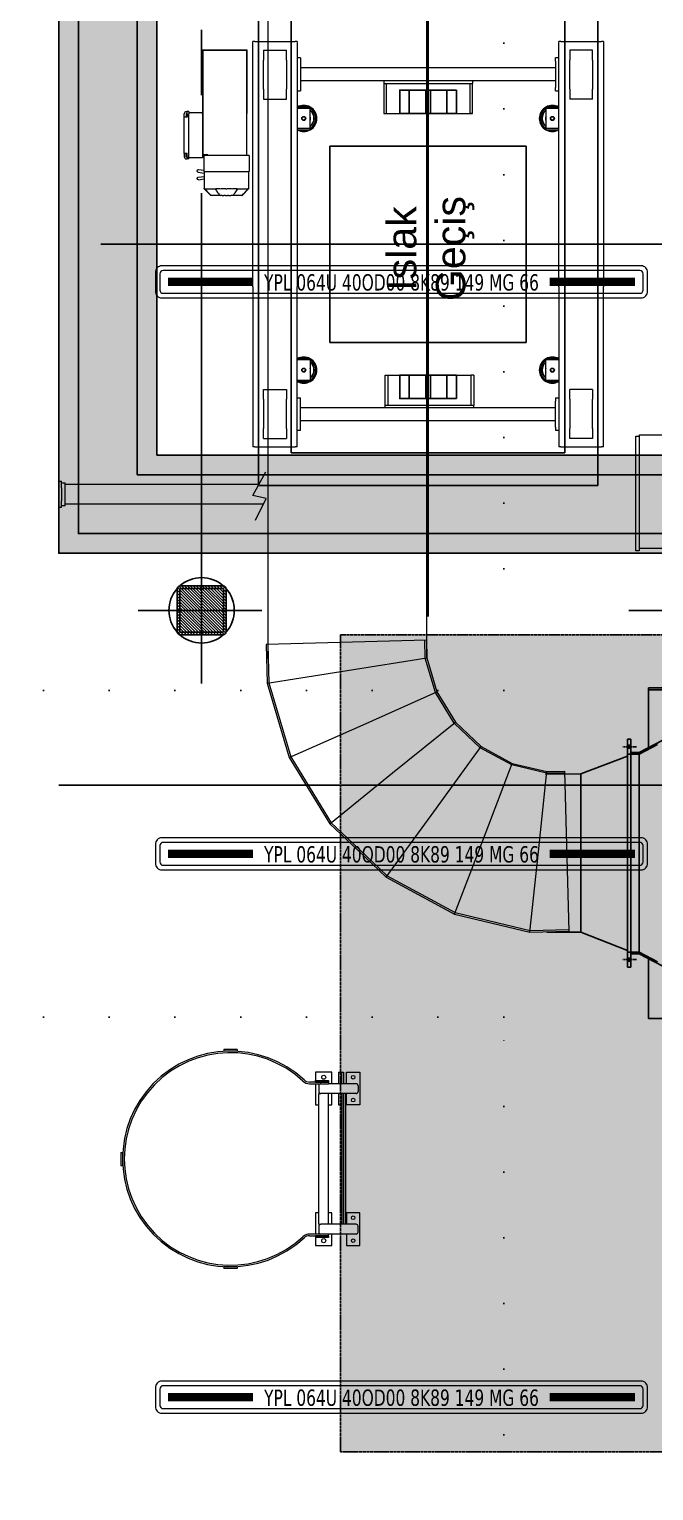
# Model space of a CAD drawing. Header units: centimetres. Extents: x 405564 to 502064, y 46284 to 60634.
# Drawn here: x 484079.7 to 484270.6, y 55887.7 to 56334.9 of the extents above; entities that cross this region are included whole.
import ezdxf
from ezdxf.enums import TextEntityAlignment as Align

# ---------------------------------------------------------------- set-up
doc = ezdxf.new("R2010")
doc.units = ezdxf.units.CM
for name, pattern in [('( Hidden )', [0.375, 0.25, -0.125]), ('ACAD_ISO07W100', [3, 0, -3]), ('ACDINTGB', [9, 4, -1, 1, -1, 1, -1]), ('CENTER', [2, 1.25, -0.25, 0.25, -0.25]), ('CENTERX3', [23, 15, -3, 2, -3]), ('DASHDOT', [25.4, 12.7, -6.35, 0, -6.35]), ('DOT', [0.25, 0, -0.25]), ('MITTE', [2, 1.25, -0.25, 0.25, -0.25]), ('VERDECKT', [9.525, 6.35, -3.175])]:
    doc.linetypes.add(name, pattern=pattern)
doc.layers.get('0').update_dxf_attribs({"color": 8, "lineweight": 9})
for name, color, linetype, lineweight in [('0-KRCN-AYDINLATMA-130426', 8, 'Continuous', 9), ('0-KRCN-MİMARİ-220526', 8, 'Continuous', 9), ('Visible (ISO)', 8, 'Continuous', 18), ('ölçüler', 8, 'Continuous', 5)]:
    doc.layers.add(name, color=color, linetype=linetype, lineweight=lineweight)
for name, color, linetype in [('AS_DOS_TERAS_UST', 8, 'ACAD_ISO07W100'), ('AS_NOT_MIMARI', 8, 'Continuous'), ('MITTELLINIE', 8, 'MITTE'), ('RAHMEN035', 8, 'Continuous'), ('UNSICHTBAR', 8, 'VERDECKT')]:
    doc.layers.add(name, color=color, linetype=linetype)
doc.styles.add('SI', font='ISOCP.shx')
doc.styles.add('TAHOMA', font='tahoma.ttf')

# ---------------------------------------------------------------- blocks, each defined once
blk = doc.blocks.new('YPL 064U 40OD00 8K89 149 MG 66')
at = {"layer": '0-KRCN-AYDINLATMA-130426'}
for points in [[(75.25, -2.9), (75.25, 2.9, 0.414214), (73.25, 4.9), (-73.25, 4.9, 0.414214), (-75.25, 2.9), (-75.25, -2.9, 0.414214), (-73.25, -4.9), (73.25, -4.9, 0.414214)], [(73.85, -2.5), (73.85, 2.5, 0.414214), (72.85, 3.5), (-72.85, 3.5, 0.414214), (-73.85, 2.5), (-73.85, -2.5, 0.414214), (-72.85, -3.5), (72.85, -3.5, 0.414214)]]:
    blk.add_lwpolyline(points, format="xyb", close=True, dxfattribs=at)
at = {"layer": '0-KRCN-AYDINLATMA-130426', "const_width": 2.51, "elevation": 1.25}
for points in [[(-71.34, -0.01), (-45.35, -0.01)], [(45.35, -0.01), (71.35, -0.01)]]:
    blk.add_lwpolyline(points, dxfattribs=at)
at = {"layer": '0-KRCN-AYDINLATMA-130426', "ltscale": 60, "style": 'TAHOMA', "width": 0.8}
blk.add_text('YPL 064U 40OD00 8K89 149 MG 66', height=5, dxfattribs=at).set_placement((0, -0.15), align=Align.MIDDLE_CENTER)
blk = doc.blocks.new('G$C546873DE')
at = {"layer": '0-KRCN-AYDINLATMA-130426'}
for p in [(13629.43, 9123.55), (13629.43, 8948.55), (13629.43, 8782.3)]:
    blk.add_blockref('YPL 064U 40OD00 8K89 149 MG 66', p, dxfattribs=at)
blk = doc.blocks.new('A$Cdfb98813')
h = blk.add_hatch()
h.set_pattern_fill('ANGLE', color=256, scale=0.3)
h.set_pattern_definition([(0, (182.2423, -979.0145), (0, 2.0955), [1.524, -0.5715]), (90, (182.2423, -979.0145), (-2.0955, 1e-16), [1.524, -0.5715])])
h.paths.add_polyline_path([(1918.02, 199), (1545.02, 199), (1545.02, 300), (1515.02, 300), (1515.02, 199), (238.98, 199), (238.98, -429.5), (238.98, -658.01), (1918.02, -658.01)])
h.paths.add_polyline_path([(268.98, -429.5), (268.98, 169), (1888.02, 169), (1888.02, -628.01), (268.98, -628.01), (268.98, -453.5)], flags=16)
h.paths.add_polyline_path([(1888.02, -429.5), (268.98, -429.5), (268.98, -459.5), (1888.02, -459.5)], flags=0)
at = {"linetype": '( Hidden )'}
h = blk.add_hatch(dxfattribs=at)
h.set_pattern_fill('ANSI31', color=256, scale=0.2)
h.set_pattern_definition([(135, (0, 0), (-0.4490128, -0.4490128), [])])
h.paths.add_polyline_path([(290.14, -682), (290.14, -669, 0.414214), (289.14, -668), (276.14, -668, 0.414214), (275.14, -669), (275.14, -682, 0.414214), (276.14, -683), (289.14, -683, 0.414214)])
h = blk.add_hatch()
h.set_pattern_fill('ANGLE', color=256)
h.set_pattern_definition([(0, (-482318.783, -59032.118), (0, 6.985), [5.08, -1.905]), (90, (-482318.783, -59032.118), (-6.985, 4e-16), [5.08, -1.905])])
h.paths.add_polyline_path([(2235.14, -683), (325.14, -683), (325.14, -933.01), (2235.14, -933.01)])
h.paths.add_polyline_path([(800, -700), (900, -700), (900, -800), (800, -800)], flags=16)
h.paths.add_polyline_path([(1700, -700), (1800, -700), (1800, -800), (1700, -800)], flags=16)
at = {"linetype": 'CENTERX3', "ltscale": 10}
for p, q in [((282.64, -697.89), (282.64, 242.14)), ((301.04, -675.5), (263.3, -675.5)), ((451.04, -675.5), (413.3, -675.5))]:
    blk.add_line(p, q, dxfattribs=at)
at = {"linetype": 'CENTER', "ltscale": 200}
blk.add_line((351.88, -677.37), (351.88, 202.1), dxfattribs=at)
for p, q in [((300.03, -637.3), (300.03, 178.3)), ((403.73, 178.3), (403.73, -637.3)), ((310.03, -627.3), (310.03, 168.3)), ((393.73, 168.3), (393.73, -627.3)), ((310.03, -627.3), (393.73, -627.3)), ((403.73, -637.3), (300.03, -637.3)), ((419.28, -699.23), (588.79, -699.23)), ((398.54, -725.53), (412.8, -720.07)), ((412.8, -720.07), (412.8, -779.55)), ((398.55, -773.5), (398.55, -726.12)), ((238.98, -729.01), (2268.93, -729.01)), ((398.55, -749.81), (398.55, -773.5)), ((398.55, -773.99), (412.8, -779.55)), ((419.28, -800.38), (438.54, -800.38))]:
    blk.add_line(p, q)
at = {"linetype": 'ACDINTGB', "ltscale": 50}
blk.add_line((251.86, -563.5), (2218.27, -563.5), dxfattribs=at)
for points in [[(238.98, -457.5), (238.98, -658.01), (1918.02, -658.01), (1918.02, 199)], [(244.98, -457.5), (244.98, -652.01), (1912.02, -652.01), (1912.02, 193)], [(262.98, -435.5), (262.98, -634.01), (1894.02, -634.01), (1894.02, 175), (262.98, 175), (262.98, -435.5)], [(268.98, -453.5), (268.98, -628.01), (1888.02, -628.01), (1888.02, 169), (268.98, 169), (268.59, -435.5)], [(282.98, -523.31), (282.98, -504.09), (296.52, -504.09), (296.52, -523.45)], [(360.52, -516.3), (360.52, -523.5), (343.24, -523.5), (343.24, -516.3), (360.52, -516.3)], [(346.12, -516.3), (346.12, -523.5)], [(351.16, -516.3), (351.16, -523.5)], [(352.6, -516.3), (352.6, -523.5)], [(357.64, -516.3), (357.64, -523.5)], [(360.52, -610.7), (360.52, -603.5), (343.24, -603.5), (343.24, -610.7), (360.52, -610.7)], [(346.12, -610.7), (346.12, -603.5)], [(351.16, -610.7), (351.16, -603.5)], [(352.6, -610.7), (352.6, -603.5)], [(357.64, -610.7), (357.64, -603.5)], [(388.19, -773.99), (398.55, -773.99), (398.55, -725.53), (387.79, -725.58)]]:
    blk.add_lwpolyline(points)
at = {"linetype": 'DASHDOT', "ltscale": 5}
blk.add_lwpolyline([(381.88, -533.5), (321.88, -533.5), (321.88, -593.5), (381.88, -593.5)], close=True, dxfattribs=at)
for points in [[(290.14, -682), (290.14, -669, 0.414214), (289.14, -668), (276.14, -668, 0.414214), (275.14, -669), (275.14, -682, 0.414214), (276.14, -683), (289.14, -683, 0.414214)], [(289.34, -682), (289.34, -669, 0.414214), (289.14, -668.8), (276.14, -668.8, 0.414214), (275.94, -669), (275.94, -682, 0.414214), (276.14, -682.2), (289.14, -682.2, 0.414214)]]:
    blk.add_lwpolyline(points, format="xyb", close=True)
at = {"linetype": '( Hidden )'}
blk.add_lwpolyline([(2235.14, -683), (325.14, -683), (325.14, -933.01), (2235.14, -933.01)], close=True, dxfattribs=at)
blk.add_lwpolyline([(2235.14, -683), (325.14, -683), (325.14, -933.01), (2235.14, -933.01)], close=True, dxfattribs=at)
for start, end in [(48.5247, 131.4753), (138.5247, 221.4753), (318.5247, 41.4753), (228.5247, 311.4753)]:
    blk.add_arc((282.64, -675.5), 10, start, end)
at = {"layer": 'MITTELLINIE'}
for p, q in [((415.62, -717.23), (411.4, -717.23)), ((415.62, -782.38), (411.4, -782.38))]:
    blk.add_line(p, q, dxfattribs=at)
at = {"layer": 'RAHMEN035'}
for p, q in [((419.28, -718.03), (419.28, -699.23)), ((419.28, -699.85), (445.19, -699.85)), ((416.4, -719.03), (445.2, -703.83)), ((412.8, -714.92), (412.8, -784.69)), ((413.83, -714.92), (412.8, -714.92)), ((413.83, -714.92), (413.83, -718.52)), ((413.83, -719.03), (413.83, -714.92)), ((413.83, -716.75), (412.8, -716.75)), ((413.83, -717.72), (412.8, -717.72)), ((416.4, -719.55), (412.8, -719.55)), ((413.83, -719.03), (413.83, -780.58)), ((416.4, -719.03), (413.83, -719.03)), ((416.4, -719.55), (416.4, -780.06)), ((416.4, -720.85), (416.4, -719.55)), ((416.4, -780.06), (412.8, -780.06)), ((413.83, -781.89), (412.8, -781.89)), ((416.4, -780.58), (413.83, -780.58)), ((413.83, -780.58), (413.83, -784.69)), ((416.4, -778.76), (416.4, -780.06)), ((416.4, -780.58), (445.2, -795.78)), ((419.28, -785.33), (419.28, -781.58)), ((413.83, -782.87), (412.8, -782.87)), ((413.83, -784.69), (412.8, -784.69)), ((419.28, -800.38), (419.28, -785.33))]:
    blk.add_line(p, q, dxfattribs=at)
at = {"layer": 'UNSICHTBAR'}
for p, q in [((416.4, -719.55), (445.2, -704.38)), ((416.4, -780.06), (445.2, -795.23))]:
    blk.add_line(p, q, dxfattribs=at)
at = {"layer": 'Visible (ISO)'}
for p, q in [((302.94, -38.46), (302.94, -690.34)), ((351.35, -38.05), (351.35, -689.93)), ((298.28, -576.48), (298.28, -501.5)), ((298.88, -501.5), (298.28, -501.5)), ((298.88, -501.5), (311.28, -501.5)), ((301.58, -504.09), (308.58, -504.09)), ((301.58, -504.09), (301.58, -507.04)), ((308.58, -507.04), (308.58, -504.09)), ((311.88, -501.5), (311.28, -501.5)), ((311.88, -501.5), (311.88, -576.48)), ((391.88, -576.48), (391.88, -501.5)), ((392.48, -501.5), (391.88, -501.5)), ((392.48, -501.5), (404.88, -501.5)), ((402.18, -504.09), (395.18, -504.09)), ((395.18, -504.09), (395.18, -507.04)), ((402.18, -507.04), (402.18, -504.09)), ((405.48, -501.5), (404.88, -501.5)), ((405.48, -501.5), (405.48, -576.48)), ((301.58, -507.04), (301.58, -507.12)), ((301.58, -516.07), (301.58, -507.12)), ((308.58, -507.12), (308.58, -507.04)), ((308.58, -507.12), (308.58, -516.07)), ((312.88, -506.5), (311.88, -506.5)), ((312.88, -506.5), (312.88, -507.5)), ((312.88, -507.5), (312.88, -515.5)), ((357.48, -509.5), (312.88, -509.5)), ((390.88, -509.5), (357.48, -509.5)), ((391.88, -506.5), (390.88, -506.5)), ((390.88, -507.5), (390.88, -506.5)), ((390.88, -507.5), (390.88, -515.5)), ((395.18, -507.04), (395.18, -507.12)), ((395.18, -516.07), (395.18, -507.12)), ((402.18, -507.12), (402.18, -507.04)), ((402.18, -507.12), (402.18, -516.07)), ((357.48, -513.5), (312.88, -513.5)), ((338.33, -513.5), (338.33, -514.3)), ((390.88, -513.5), (357.48, -513.5)), ((365.43, -513.5), (365.43, -514.3)), ((301.58, -516.07), (301.58, -516.15)), ((301.58, -516.15), (301.58, -519.09)), ((308.58, -516.15), (308.58, -516.07)), ((308.58, -519.09), (308.58, -516.15)), ((311.88, -516.5), (312.88, -516.5)), ((312.88, -515.5), (312.88, -516.5)), ((338.33, -514.3), (347.48, -514.3)), ((338.33, -514.3), (338.33, -523.5)), ((339.13, -523.5), (339.13, -514.3)), ((347.48, -514.3), (365.43, -514.3)), ((364.63, -514.3), (364.63, -523.5)), ((365.43, -523.5), (365.43, -514.3)), ((390.88, -516.5), (390.88, -515.5)), ((390.88, -516.5), (391.88, -516.5)), ((395.18, -516.07), (395.18, -516.15)), ((395.18, -516.15), (395.18, -519.09)), ((402.18, -516.15), (402.18, -516.07)), ((402.18, -519.09), (402.18, -516.15)), ((278.03, -522.9), (278.28, -522.9)), ((278.78, -522.9), (278.28, -522.9)), ((278.28, -523.6), (278.28, -522.9)), ((278.78, -522.9), (278.78, -523.6)), ((301.58, -519.09), (308.58, -519.09)), ((315.88, -521.5), (311.88, -521.5)), ((311.88, -521.9), (315.88, -521.9)), ((315.88, -528.5), (315.88, -521.5)), ((315.88, -521.9), (315.88, -521.5)), ((387.88, -521.5), (387.88, -528.5)), ((387.88, -521.5), (387.88, -521.9)), ((391.88, -521.5), (387.88, -521.5)), ((387.88, -521.9), (391.88, -521.9)), ((402.18, -519.09), (395.18, -519.09)), ((277.33, -523.9), (277.33, -523.6)), ((277.33, -524.6), (277.33, -523.9)), ((277.33, -535.7), (277.33, -524.6)), ((278.03, -524.6), (277.33, -524.6)), ((278.28, -523.44), (277.93, -523.44)), ((277.93, -523.44), (277.93, -523.67)), ((278.28, -523.67), (277.93, -523.67)), ((277.93, -523.67), (277.93, -524.13)), ((278.28, -524.13), (277.93, -524.13)), ((277.93, -524.13), (277.93, -524.36)), ((278.28, -524.36), (277.93, -524.36)), ((278.28, -524.6), (278.03, -524.6)), ((278.28, -523.6), (278.28, -524.6)), ((282.93, -523.3), (278.78, -523.3)), ((278.78, -536.7), (278.78, -523.6)), ((283.03, -523.4), (283.03, -523.44)), ((283.03, -536.86), (283.03, -523.44)), ((283.03, -523.44), (283.03, -536.86)), ((296.52, -536.3), (296.52, -523.45)), ((338.33, -523.5), (365.43, -523.5)), ((365.43, -523.5), (364.63, -523.5)), ((315.88, -528.1), (311.88, -528.1)), ((311.88, -528.5), (315.88, -528.5)), ((315.88, -528.5), (315.88, -528.1)), ((387.88, -528.1), (387.88, -528.5)), ((391.88, -528.1), (387.88, -528.1)), ((387.88, -528.5), (391.88, -528.5)), ((278.03, -535.7), (277.33, -535.7)), ((277.33, -535.7), (277.33, -536.4)), ((277.33, -536.4), (277.33, -536.7)), ((278.28, -535.94), (277.93, -535.94)), ((277.93, -536.17), (277.93, -535.94)), ((277.93, -536.63), (277.93, -536.17)), ((278.28, -536.17), (277.93, -536.17)), ((278.28, -535.7), (278.03, -535.7)), ((278.28, -536.7), (278.28, -535.7)), ((283.03, -536.05), (284.52, -536.05)), ((283.6, -536.3), (283.28, -536.3)), ((283.28, -536.3), (283.28, -541.23)), ((283.98, -536.3), (283.6, -536.3)), ((283.94, -536.3), (283.94, -536.05)), ((285.48, -536.3), (283.98, -536.3)), ((286.36, -536.3), (285.48, -536.3)), ((294.1, -536.3), (286.36, -536.3)), ((294.98, -536.3), (294.1, -536.3)), ((296.48, -536.3), (294.98, -536.3)), ((296.86, -536.3), (296.48, -536.3)), ((297.18, -536.3), (296.86, -536.3)), ((297.18, -536.3), (297.18, -541.23)), ((277.93, -536.86), (277.93, -536.63)), ((278.28, -536.63), (277.93, -536.63)), ((278.28, -536.86), (277.93, -536.86)), ((278.03, -537.4), (278.28, -537.4)), ((278.28, -536.7), (278.28, -537.4)), ((278.78, -537.4), (278.28, -537.4)), ((278.78, -537.4), (278.78, -536.7)), ((282.93, -537), (278.78, -537)), ((281.68, -540.65), (283.28, -540.86)), ((283.03, -536.9), (283.03, -536.86)), ((281.57, -541.44), (283.43, -541.69)), ((281.57, -542.96), (283.43, -542.71)), ((281.68, -543.75), (283.43, -543.52)), ((283.28, -541.23), (283.6, -541.23)), ((283.43, -541.23), (283.43, -546.5)), ((283.6, -541.23), (283.98, -541.23)), ((283.98, -541.23), (285.48, -541.23)), ((285.48, -541.23), (286.36, -541.23)), ((286.36, -541.23), (294.1, -541.23)), ((294.1, -541.23), (294.98, -541.23)), ((294.98, -541.23), (296.48, -541.23)), ((296.48, -541.23), (296.86, -541.23)), ((296.86, -541.23), (297.18, -541.23)), ((297.03, -541.23), (297.03, -546.5)), ((283.43, -546.5), (285.43, -548.6)), ((283.75, -546.6), (283.69, -546.6)), ((284.1, -546.6), (283.75, -546.6)), ((285.57, -546.6), (284.1, -546.6)), ((285.43, -548.6), (285.45, -548.6)), ((285.45, -548.6), (285.5, -548.6)), ((285.52, -548.6), (285.5, -548.6)), ((285.67, -548.6), (285.52, -548.6)), ((286.38, -546.6), (285.57, -546.6)), ((285.9, -548.6), (285.67, -548.6)), ((286.52, -548.6), (285.9, -548.6)), ((286.77, -546.6), (286.38, -546.6)), ((287.02, -548.6), (286.52, -548.6)), ((288.28, -548.6), (287.02, -548.6)), ((288.89, -548.6), (288.28, -548.6)), ((288.89, -548.6), (289.45, -548.6)), ((289.95, -548.6), (289.45, -548.6)), ((289.95, -548.6), (290.51, -548.6)), ((291.01, -548.6), (290.51, -548.6)), ((291.01, -548.6), (291.57, -548.6)), ((292.18, -548.6), (291.57, -548.6)), ((293.44, -548.6), (292.18, -548.6)), ((293.94, -548.6), (293.44, -548.6)), ((294.08, -546.6), (293.69, -546.6)), ((294.56, -548.6), (293.94, -548.6)), ((294.89, -546.6), (294.08, -546.6)), ((294.79, -548.6), (294.56, -548.6)), ((294.94, -548.6), (294.79, -548.6)), ((296.36, -546.6), (294.89, -546.6)), ((294.96, -548.6), (294.94, -548.6)), ((294.96, -548.6), (295, -548.6)), ((295, -548.6), (295.03, -548.6)), ((295.03, -548.6), (297.03, -546.5)), ((296.71, -546.6), (296.36, -546.6)), ((296.77, -546.6), (296.71, -546.6)), ((298.28, -576.48), (298.28, -625.5)), ((311.88, -625.5), (311.88, -576.48)), ((391.88, -576.48), (391.88, -625.5)), ((405.48, -625.5), (405.48, -576.48)), ((311.88, -598.5), (315.88, -598.5)), ((315.88, -598.9), (311.88, -598.9)), ((315.88, -598.5), (315.88, -605.5)), ((315.88, -598.5), (315.88, -598.9)), ((387.88, -605.5), (387.88, -598.5)), ((387.88, -598.9), (387.88, -598.5)), ((387.88, -598.5), (391.88, -598.5)), ((391.88, -598.9), (387.88, -598.9)), ((338.73, -603.5), (365.03, -603.5)), ((338.73, -612.7), (338.73, -603.5)), ((339.53, -603.5), (339.53, -612.7)), ((365.03, -612.7), (365.03, -603.5)), ((365.83, -603.5), (365.03, -603.5)), ((365.83, -603.5), (365.83, -612.7)), ((301.58, -607.91), (308.58, -607.91)), ((301.58, -610.85), (301.58, -607.91)), ((308.58, -607.91), (308.58, -610.85)), ((311.88, -605.1), (315.88, -605.1)), ((315.88, -605.5), (311.88, -605.5)), ((315.88, -605.1), (315.88, -605.5)), ((387.88, -605.5), (387.88, -605.1)), ((387.88, -605.1), (391.88, -605.1)), ((391.88, -605.5), (387.88, -605.5)), ((395.18, -610.85), (395.18, -607.91)), ((402.18, -607.91), (395.18, -607.91)), ((402.18, -607.91), (402.18, -610.85)), ((301.58, -610.93), (301.58, -610.85)), ((301.58, -610.93), (301.58, -619.88)), ((308.58, -610.85), (308.58, -610.93)), ((308.58, -619.88), (308.58, -610.93)), ((311.88, -610.5), (312.88, -610.5)), ((312.88, -611.5), (312.88, -610.5)), ((312.88, -619.5), (312.88, -611.5)), ((390.88, -610.5), (390.88, -611.5)), ((390.88, -610.5), (391.88, -610.5)), ((390.88, -619.5), (390.88, -611.5)), ((395.18, -610.93), (395.18, -610.85)), ((395.18, -610.93), (395.18, -619.88)), ((402.18, -610.85), (402.18, -610.93)), ((402.18, -619.88), (402.18, -610.93)), ((390.88, -613.5), (312.88, -613.5)), ((338.73, -613.5), (338.73, -612.7)), ((338.73, -612.7), (365.03, -612.7)), ((362.88, -612.7), (365.83, -612.7)), ((365.83, -613.5), (365.83, -612.7)), ((301.58, -619.96), (301.58, -619.88)), ((301.58, -622.91), (301.58, -619.96)), ((308.58, -619.88), (308.58, -619.96)), ((308.58, -619.96), (308.58, -622.91)), ((312.88, -620.5), (311.88, -620.5)), ((390.88, -617.5), (312.88, -617.5)), ((312.88, -620.5), (312.88, -619.5)), ((390.88, -617.5), (372.88, -617.5)), ((390.88, -619.5), (390.88, -620.5)), ((391.88, -620.5), (390.88, -620.5)), ((395.18, -619.96), (395.18, -619.88)), ((395.18, -622.91), (395.18, -619.96)), ((402.18, -619.88), (402.18, -619.96)), ((402.18, -619.96), (402.18, -622.91)), ((298.88, -625.5), (298.28, -625.5)), ((298.88, -625.5), (311.28, -625.5)), ((301.58, -622.91), (308.58, -622.91)), ((311.88, -625.5), (311.28, -625.5)), ((392.48, -625.5), (391.88, -625.5)), ((392.48, -625.5), (404.88, -625.5)), ((402.18, -622.91), (395.18, -622.91)), ((405.48, -625.5), (404.88, -625.5)), ((238.98, -636), (238.98, -638)), ((238.98, -636), (239.78, -636)), ((238.98, -638), (238.98, -642)), ((239.78, -638), (239.78, -636)), ((239.78, -636.5), (240.98, -636.5)), ((239.78, -638), (239.78, -642)), ((240.98, -637), (240.98, -636.5)), ((300.14, -637), (240.98, -637)), ((240.98, -643), (240.98, -637)), ((240.98, -642), (240.98, -638)), ((238.98, -642), (238.98, -644)), ((239.78, -644), (239.78, -642)), ((240.98, -643.5), (239.78, -643.5)), ((301.58, -643), (240.98, -643)), ((240.98, -643.5), (240.98, -643)), ((239.78, -644), (238.98, -644)), ((351.35, -684.65), (302.39, -685.95)), ((302.39, -685.95), (302.71, -697.81)), ((302.9, -685.94), (303.21, -697.73)), ((350.99, -690.15), (350.85, -684.67)), ((351.35, -684.65), (351.49, -690.07)), ((327.1, -693.94), (351.49, -690.07)), ((354.11, -700.66), (350.99, -690.15)), ((351.49, -690.07), (354.58, -700.46)), ((302.71, -697.81), (327.1, -693.94)), ((302.71, -697.81), (309.45, -720.56)), ((303.21, -697.73), (309.92, -720.35)), ((332.01, -710.51), (354.58, -700.46)), ((359.84, -710.01), (354.11, -700.66)), ((354.58, -700.46), (360.24, -709.69)), ((309.45, -720.56), (332.01, -710.51)), ((341.05, -725.24), (360.24, -709.69)), ((363.82, -713.79), (359.84, -710.01)), ((360.24, -709.69), (364.17, -713.42)), ((367.8, -717.56), (363.82, -713.79)), ((364.17, -713.42), (368.1, -717.15)), ((353.59, -737.14), (368.1, -717.15)), ((377.44, -722.79), (367.8, -717.56)), ((368.1, -717.15), (377.62, -722.32)), ((309.45, -720.56), (321.86, -740.79)), ((309.92, -720.35), (322.25, -740.47)), ((368.78, -745.38), (377.62, -722.32)), ((388.11, -725.35), (377.44, -722.79)), ((377.62, -722.32), (388.16, -724.84)), ((321.86, -740.79), (341.05, -725.24)), ((385.59, -749.41), (388.16, -724.84)), ((393.59, -725.2), (388.11, -725.35)), ((388.16, -724.84), (393.58, -724.7)), ((393.58, -724.7), (394.87, -773.66)), ((339.08, -757.12), (353.59, -737.14)), ((321.86, -740.79), (330.47, -748.96)), ((322.25, -740.47), (330.81, -748.59)), ((359.93, -768.44), (368.78, -745.38)), ((330.47, -748.96), (339.08, -757.12)), ((330.81, -748.59), (339.38, -756.71)), ((383.01, -773.97), (385.59, -749.41)), ((339.08, -757.12), (359.93, -768.44)), ((339.38, -756.71), (360.12, -767.96)), ((359.93, -768.44), (383.01, -773.97)), ((360.12, -767.96), (383.06, -773.47)), ((383.06, -773.47), (394.86, -773.15)), ((383.01, -773.97), (394.87, -773.66)), ((289.48, -809.85), (289.48, -810.35)), ((293.48, -809.85), (289.48, -809.85)), ((293.48, -810.35), (289.48, -810.35)), ((293.48, -809.85), (293.48, -810.35)), ((322.48, -816.85), (317.48, -816.85)), ((317.48, -816.85), (317.48, -819.35)), ((322.48, -820.35), (322.48, -816.85)), ((324.48, -816.85), (324.48, -820.35)), ((324.48, -816.85), (325.98, -816.85)), ((325.98, -816.85), (325.98, -820.35)), ((326.98, -816.85), (330.98, -816.85)), ((326.98, -820.35), (326.98, -816.85)), ((330.98, -816.85), (330.98, -826.85)), ((321.48, -819.85), (315.65, -819.85)), ((315.65, -820.35), (321.48, -820.35)), ((317.48, -819.35), (321.48, -819.35)), ((317.48, -819.85), (317.48, -819.35)), ((317.48, -819.85), (321.48, -819.85)), ((317.48, -820.35), (317.48, -826.85)), ((318.48, -820.95), (318.48, -822.75)), ((318.48, -820.95), (318.48, -822.75)), ((329.88, -820.35), (321.48, -820.35)), ((330.48, -820.95), (330.48, -822.75)), ((330.48, -820.95), (330.48, -822.75)), ((317.48, -826.85), (318.48, -826.85)), ((318.48, -863.35), (318.48, -823.35)), ((318.48, -823.35), (319.08, -823.35)), ((329.88, -823.35), (319.08, -823.35)), ((321.48, -863.35), (321.48, -823.35)), ((321.48, -826.85), (322.48, -826.85)), ((322.48, -826.85), (322.48, -823.35)), ((324.48, -823.35), (324.48, -826.85)), ((324.48, -826.85), (325.48, -826.85)), ((325.48, -823.35), (325.48, -863.35)), ((325.98, -823.35), (325.98, -863.35)), ((326.59, -823.35), (326.59, -863.35)), ((326.98, -826.85), (326.98, -823.35)), ((330.98, -826.85), (326.98, -826.85)), ((257.98, -841.35), (257.98, -845.35)), ((257.98, -841.35), (258.48, -841.35)), ((258.48, -841.35), (258.48, -845.35)), ((257.98, -845.35), (258.48, -845.35)), ((318.48, -859.85), (317.48, -859.85)), ((317.48, -859.85), (317.48, -866.35)), ((322.48, -859.85), (321.48, -859.85)), ((322.48, -863.35), (322.48, -859.85)), ((326.98, -859.85), (326.98, -863.35)), ((330.98, -859.85), (326.98, -859.85)), ((330.98, -869.85), (330.98, -859.85)), ((321.48, -866.35), (315.65, -866.35)), ((315.65, -866.85), (321.48, -866.85)), ((317.48, -866.85), (317.48, -867.35)), ((321.48, -866.85), (317.48, -866.85)), ((317.48, -867.35), (317.48, -869.85)), ((321.48, -867.35), (317.48, -867.35)), ((318.48, -863.35), (319.08, -863.35)), ((318.48, -863.95), (318.48, -865.75)), ((318.48, -863.95), (318.48, -865.75)), ((329.88, -863.35), (319.08, -863.35)), ((329.88, -866.35), (321.48, -866.35)), ((321.48, -866.85), (321.48, -866.35)), ((321.48, -866.85), (321.48, -867.35)), ((322.48, -869.85), (322.48, -866.35)), ((326.98, -866.35), (326.98, -869.85)), ((330.48, -865.75), (330.48, -863.95)), ((330.48, -865.75), (330.48, -863.95)), ((317.48, -869.85), (322.48, -869.85)), ((326.98, -869.85), (330.98, -869.85)), ((289.48, -876.35), (289.48, -876.85)), ((293.48, -876.35), (289.48, -876.35)), ((293.48, -876.35), (293.48, -876.85)), ((293.48, -876.85), (289.48, -876.85))]:
    blk.add_line(p, q, dxfattribs=at)
blk.add_lwpolyline([(416.42, -657.25), (415.42, -657.25), (415.42, -622.25), (416.42, -622.25)], close=True, dxfattribs=at)
blk.add_lwpolyline([(1159.13, -656.56), (416.55, -656.56), (416.55, -621.81), (1159.13, -621.8)], dxfattribs=at)
for centre, radius in [((313.88, -525), 0.625), ((313.88, -525), 0.6), ((313.88, -525), 0.5), ((389.88, -525), 0.625), ((389.88, -525), 0.6), ((389.88, -525), 0.5), ((313.88, -602), 0.625), ((313.88, -602), 0.6), ((313.88, -602), 0.5), ((389.88, -602), 0.625), ((389.88, -602), 0.6), ((389.88, -602), 0.5), ((319.98, -818.35), 0.625), ((328.98, -818.35), 0.55), ((328.98, -825.35), 0.55), ((328.98, -861.35), 0.55), ((319.98, -868.35), 0.625), ((328.98, -868.35), 0.55)]:
    blk.add_circle(centre, radius, dxfattribs=at)
for centre, radius, start, end in [((278.03, -523.6), 0.7, 90, 180), ((313.88, -525), 4, 61.045, 118.955), ((313.88, -525), 3.9, 63.823, 116.177), ((313.88, -525), 3.6, 76.4638, 103.5362), ((313.88, -525), 4, 300, 60), ((313.88, -525), 3.9, 300.8519, 59.1481), ((313.88, -525), 3.6, 303.749, 56.251), ((313.88, -525), 3.2, 308.6822, 51.3178), ((313.88, -525), 3.1, 310.1778, 49.8222), ((389.88, -525), 4, 120, 240), ((389.88, -525), 3.9, 120.8519, 239.1481), ((389.88, -525), 3.6, 123.749, 236.251), ((389.88, -525), 3.2, 128.6822, 231.3178), ((389.88, -525), 3.1, 130.1778, 229.8222), ((389.88, -525), 4, 61.045, 118.955), ((389.88, -525), 3.9, 63.823, 116.177), ((389.88, -525), 3.6, 76.4638, 103.5362), ((313.88, -525), 2.1, 342.2472, 17.7528), ((389.88, -525), 2.1, 162.2472, 197.7528), ((313.88, -525), 4, 241.045, 298.955), ((313.88, -525), 3.9, 243.823, 296.177), ((313.88, -525), 3.6, 256.4638, 283.5362), ((389.88, -525), 4, 241.045, 298.955), ((389.88, -525), 3.9, 243.823, 296.177), ((389.88, -525), 3.6, 256.4638, 283.5362), ((278.03, -536.7), 0.7, 180, 270), ((313.88, -602), 4, 61.045, 118.955), ((313.88, -602), 3.9, 63.823, 116.177), ((313.88, -602), 3.6, 76.4638, 103.5362), ((313.88, -602), 4, 300, 60), ((313.88, -602), 3.9, 300.8519, 59.1481), ((313.88, -602), 3.6, 303.749, 56.251), ((389.88, -602), 4, 120, 240), ((389.88, -602), 3.9, 120.8519, 239.1481), ((389.88, -602), 3.6, 123.749, 236.251), ((389.88, -602), 4, 61.045, 118.955), ((389.88, -602), 3.9, 63.823, 116.177), ((389.88, -602), 3.6, 76.4638, 103.5362), ((313.88, -602), 3.2, 308.6822, 51.3178), ((313.88, -602), 3.1, 310.1778, 49.8222), ((313.88, -602), 2.1, 342.2472, 17.7528), ((389.88, -602), 3.2, 128.6822, 231.3178), ((389.88, -602), 3.1, 130.1778, 229.8222), ((389.88, -602), 2.1, 162.2472, 197.7528), ((313.88, -602), 4, 241.045, 298.955), ((313.88, -602), 3.9, 243.823, 296.177), ((313.88, -602), 3.6, 256.4638, 283.5362), ((389.88, -602), 4, 241.045, 298.955), ((389.88, -602), 3.9, 243.823, 296.177), ((389.88, -602), 3.6, 256.4638, 283.5362), ((291.48, -843.35), 33, 47.0875, 312.9125), ((291.48, -843.35), 32.5, 47.0875, 312.9125), ((315.65, -817.35), 3, 227.0875, 270), ((315.65, -817.35), 2.5, 227.0875, 270), ((319.08, -820.95), 0.6, 90, 180), ((319.08, -820.95), 0.6, 90, 180), ((319.08, -822.75), 0.6, 180, 270), ((319.08, -822.75), 0.6, 180, 270), ((329.88, -820.95), 0.6, 0, 90), ((329.88, -820.95), 0.6, 0, 90), ((329.88, -822.75), 0.6, 270, 0), ((329.88, -822.75), 0.6, 270, 0), ((315.65, -869.35), 3, 90, 132.9125), ((315.65, -869.35), 2.5, 90, 132.9125), ((319.08, -863.95), 0.6, 90, 180), ((319.08, -863.95), 0.6, 90, 180), ((319.08, -865.75), 0.6, 180, 270), ((319.08, -865.75), 0.6, 180, 270), ((329.88, -863.95), 0.6, 0, 90), ((329.88, -863.95), 0.6, 0, 90), ((329.88, -865.75), 0.6, 270, 0), ((329.88, -865.75), 0.6, 270, 0)]:
    blk.add_arc(centre, radius, start, end, dxfattribs=at)
at = {"layer": 'Visible (ISO)', "extrusion": (0, 0, -1)}
for centre, major_axis in [((281.62, -541.05), (0.053, 0.396)), ((281.62, -543.35), (-0.053, 0.396))]:
    blk.add_ellipse(centre, major_axis=major_axis, ratio=0.835479, start_param=3.141593, end_param=6.283185, dxfattribs=at)
at = {"layer": 'Visible (ISO)'}
for points, knots in [([(283.03, -523.4), (283.03, -523.37), (283.01, -523.34), (282.98, -523.31), (282.95, -523.3), (282.93, -523.3)], [-0.2992773, -0.2992773, -0.2992773, -0.2992773, -0.1496386, -0.1496386, 0, 0, 0, 0]), ([(282.93, -523.7), (282.95, -523.66), (282.98, -523.61), (283.01, -523.52), (283.03, -523.47), (283.03, -523.44)], [0, 0, 0, 0, 0.1496386, 0.1496386, 0.2992773, 0.2992773, 0.2992773, 0.2992773]), ([(282.93, -536.6), (282.95, -536.64), (282.98, -536.69), (283.01, -536.78), (283.03, -536.83), (283.03, -536.86)], [0, 0, 0, 0, 0.1496386, 0.1496386, 0.2992773, 0.2992773, 0.2992773, 0.2992773]), ([(283.03, -536.9), (283.03, -536.93), (283.01, -536.96), (282.98, -536.99), (282.95, -537), (282.93, -537)], [-0.2992773, -0.2992773, -0.2992773, -0.2992773, -0.1496386, -0.1496386, 0, 0, 0, 0]), ([(283.43, -546.45), (283.44, -546.43), (283.44, -546.4), (283.45, -546.4), (283.46, -546.43), (283.47, -546.45)], [-0.5201949, -0.5201949, -0.5201949, -0.5201949, -0.2482095, -0.2482095, -0.0000244, -0.0000244, -0.0000244, -0.0000244]), ([(283.47, -546.45), (283.47, -546.46), (283.48, -546.5), (283.52, -546.5), (283.54, -546.46), (283.54, -546.45)], [-0.3791059, -0.3791059, -0.3791059, -0.3791059, -0.1903473, -0.1903473, -0.0000138, -0.0000138, -0.0000138, -0.0000138]), ([(283.59, -546.4), (283.59, -546.4), (283.6, -546.4), (283.62, -546.41), (283.63, -546.43), (283.65, -546.48), (283.66, -546.5), (283.67, -546.54), (283.67, -546.55), (283.68, -546.57), (283.68, -546.57), (283.68, -546.59), (283.69, -546.59), (283.69, -546.6)], [-0.473903, -0.473903, -0.473903, -0.473903, -0.3909346, -0.3909346, -0.193043, -0.193043, -0.0991941, -0.0991941, -0.0539333, -0.0539333, -0.0317376, -0.0317376, -0.0000125, -0.0000125, -0.0000125, -0.0000125]), ([(285.52, -548.6), (285.27, -548.33), (284.98, -548.01), (284.39, -547.37), (284.03, -546.98), (283.69, -546.6)], [0, 0, 0, 0, 1.287642, 1.287642, 3.000696, 3.000696, 3.000696, 3.000696]), ([(286.77, -546.6), (286.78, -546.59), (286.79, -546.59), (286.82, -546.57), (286.83, -546.56), (286.86, -546.54), (286.89, -546.53), (286.97, -546.5), (287.02, -546.48), (287.19, -546.43), (287.31, -546.41), (287.45, -546.4), (287.47, -546.4), (287.49, -546.4)], [-0.3849375, -0.3849375, -0.3849375, -0.3849375, -0.369496, -0.369496, -0.358686, -0.358686, -0.3366099, -0.3366099, -0.2907305, -0.2907305, -0.1939816, -0.1939816, -0.1796601, -0.1796601, -0.1796601, -0.1796601]), ([(286.77, -546.6), (287.04, -546.97), (287.27, -547.29), (287.88, -548.11), (288.11, -548.4), (288.28, -548.6)], [0.000002, 0.000002, 0.000002, 0.000002, 1.703277, 1.703277, 4.203131, 4.203131, 4.203131, 4.203131]), ([(287.94, -546.45), (288, -546.46), (288.2, -546.5), (288.69, -546.5), (288.87, -546.46), (288.92, -546.45)], [-0.3249895, -0.3249895, -0.3249895, -0.3249895, -0.1635622, -0.1635622, -0.0000153, -0.0000153, -0.0000153, -0.0000153]), ([(288.92, -546.45), (289, -546.43), (289.14, -546.4), (289.53, -546.4), (289.67, -546.43), (289.74, -546.45)], [-0.4053238, -0.4053238, -0.4053238, -0.4053238, -0.2131887, -0.2131887, -0.0000165, -0.0000165, -0.0000165, -0.0000165]), ([(289.74, -546.45), (289.76, -546.45), (289.83, -546.47), (290.03, -546.49), (290.13, -546.5), (290.23, -546.5)], [-0.5924335, -0.5924335, -0.5924335, -0.5924335, -0.3029484, -0.3029484, -0.000001, -0.000001, -0.000001, -0.000001]), ([(290.23, -546.5), (290.33, -546.5), (290.43, -546.49), (290.63, -546.47), (290.7, -546.45), (290.72, -546.45)], [-0.1422902, -0.1422902, -0.1422902, -0.1422902, -0.0695302, -0.0695302, -0.0000134, -0.0000134, -0.0000134, -0.0000134]), ([(290.72, -546.45), (290.79, -546.43), (290.93, -546.4), (291.32, -546.4), (291.46, -546.43), (291.54, -546.45)], [-0.5201949, -0.5201949, -0.5201949, -0.5201949, -0.2482095, -0.2482095, -0.0000244, -0.0000244, -0.0000244, -0.0000244]), ([(291.54, -546.45), (291.59, -546.46), (291.76, -546.5), (292.26, -546.5), (292.46, -546.46), (292.52, -546.45)], [-0.3791059, -0.3791059, -0.3791059, -0.3791059, -0.1903473, -0.1903473, -0.0000138, -0.0000138, -0.0000138, -0.0000138]), ([(292.18, -548.6), (292.4, -548.33), (292.65, -548.01), (293.14, -547.37), (293.42, -546.98), (293.69, -546.6)], [0, 0, 0, 0, 1.287642, 1.287642, 3.000696, 3.000696, 3.000696, 3.000696]), ([(292.94, -546.4), (292.99, -546.4), (293.03, -546.4), (293.19, -546.41), (293.3, -546.43), (293.46, -546.48), (293.51, -546.5), (293.58, -546.54), (293.6, -546.55), (293.63, -546.57), (293.65, -546.57), (293.67, -546.59), (293.68, -546.59), (293.69, -546.6)], [-0.473903, -0.473903, -0.473903, -0.473903, -0.3909346, -0.3909346, -0.193043, -0.193043, -0.0991941, -0.0991941, -0.0539333, -0.0539333, -0.0317376, -0.0317376, -0.0000125, -0.0000125, -0.0000125, -0.0000125]), ([(296.77, -546.6), (296.43, -546.97), (296.14, -547.29), (295.39, -548.11), (295.12, -548.4), (294.94, -548.6)], [0.000002, 0.000002, 0.000002, 0.000002, 1.703277, 1.703277, 4.203131, 4.203131, 4.203131, 4.203131]), ([(296.77, -546.6), (296.77, -546.59), (296.77, -546.59), (296.78, -546.57), (296.78, -546.56), (296.79, -546.54), (296.79, -546.53), (296.8, -546.5), (296.81, -546.48), (296.83, -546.43), (296.85, -546.41), (296.86, -546.4), (296.87, -546.4), (296.87, -546.4)], [-0.3849562, -0.3849562, -0.3849562, -0.3849562, -0.369514, -0.369514, -0.3587034, -0.3587034, -0.3366263, -0.3366263, -0.2907447, -0.2907447, -0.193991, -0.193991, -0.1796689, -0.1796689, -0.1796689, -0.1796689]), ([(296.92, -546.45), (296.92, -546.46), (296.94, -546.5), (296.98, -546.5), (296.99, -546.46), (296.99, -546.45)], [-0.3249895, -0.3249895, -0.3249895, -0.3249895, -0.1635622, -0.1635622, -0.0000153, -0.0000153, -0.0000153, -0.0000153]), ([(296.99, -546.45), (297, -546.43), (297, -546.4), (297.02, -546.4), (297.02, -546.43), (297.02, -546.45)], [-0.4053238, -0.4053238, -0.4053238, -0.4053238, -0.2131887, -0.2131887, -0.0000165, -0.0000165, -0.0000165, -0.0000165]), ([(297.02, -546.45), (297.03, -546.46), (297.03, -546.5), (297.03, -546.5), (297.03, -546.5), (297.03, -546.5)], [-0.3552219, -0.3552219, -0.3552219, -0.3552219, -0.1785915, -0.1785915, -0.1779519, -0.1779519, -0.1779519, -0.1779519])]:
    blk.add_open_spline(points, degree=3, knots=knots, dxfattribs=at)
for points in [[(283.43, -546.5), (283.43, -546.5), (283.43, -546.46), (283.43, -546.45)], [(283.49, -546.5), (284.14, -547.2), (284.8, -547.9), (285.45, -548.6)], [(283.54, -546.45), (283.55, -546.43), (283.56, -546.4), (283.59, -546.4)], [(287.49, -546.4), (287.5, -546.4), (287.52, -546.4), (287.54, -546.4)], [(287.54, -546.4), (287.73, -546.4), (287.89, -546.44), (287.94, -546.45)], [(292.52, -546.45), (292.57, -546.43), (292.74, -546.4), (292.94, -546.4)], [(295, -548.6), (295.66, -547.9), (296.32, -547.2), (296.97, -546.5)], [(296.87, -546.4), (296.87, -546.4), (296.87, -546.4), (296.87, -546.4)], [(296.87, -546.4), (296.9, -546.4), (296.91, -546.44), (296.92, -546.45)]]:
    blk.add_open_spline(points, degree=3, dxfattribs=at)
at = {"layer": 'ölçüler'}
for p, q in [((325.48, -820.35), (325.48, -816.85)), ((321.48, -819.35), (321.48, -820.35))]:
    blk.add_line(p, q, dxfattribs=at)
blk.add_lwpolyline([(299.14, -647.93), (302.43, -641.27), (298.31, -640.36), (302.27, -633.12)], dxfattribs=at)
at = {"ltscale": 0.1, "insert": (352.66, -564.81), "char_height": 9, "width": 19.0944, "attachment_point": 5, "rotation": 90, "style": 'SI'}
blk.add_mtext('{\\fArial|b0|i0|c162|p34;\\C142;Islak Geçiş}', dxfattribs=at)
blk = doc.blocks.new('A$C6A10306C')
at = {"layer": 'AS_DOS_TERAS_UST', "linetype": 'DOT', "ltscale": 80}
for p, q in [((13660.68, -3901.45), (13660.68, -4501.45)), ((13660.68, -4501.45), (13480.68, -4501.45)), ((13660.68, -4601.45), (13285.68, -4601.45)), ((13660.68, -5171.45), (13660.68, -4601.45))]:
    blk.add_line(p, q, dxfattribs=at)
at = {"layer": 'AS_NOT_MIMARI'}
blk.add_blockref('A$Cdfb98813', (13285.68, -3801.45), dxfattribs=at)

msp = doc.modelspace()

# ---------------------------------------------------------------- block references
at = {"layer": '0-KRCN-AYDINLATMA-130426'}
msp.add_blockref('G$C546873DE', (470564.07, 47134.02), dxfattribs=at)

# ---------------------------------------------------------------- next in the draw order: block references
at = {"layer": '0-KRCN-MİMARİ-220526'}
msp.add_blockref('A$C6A10306C', (470564.07, 60634.02), dxfattribs=at)

doc.saveas('drawing.dxf')
